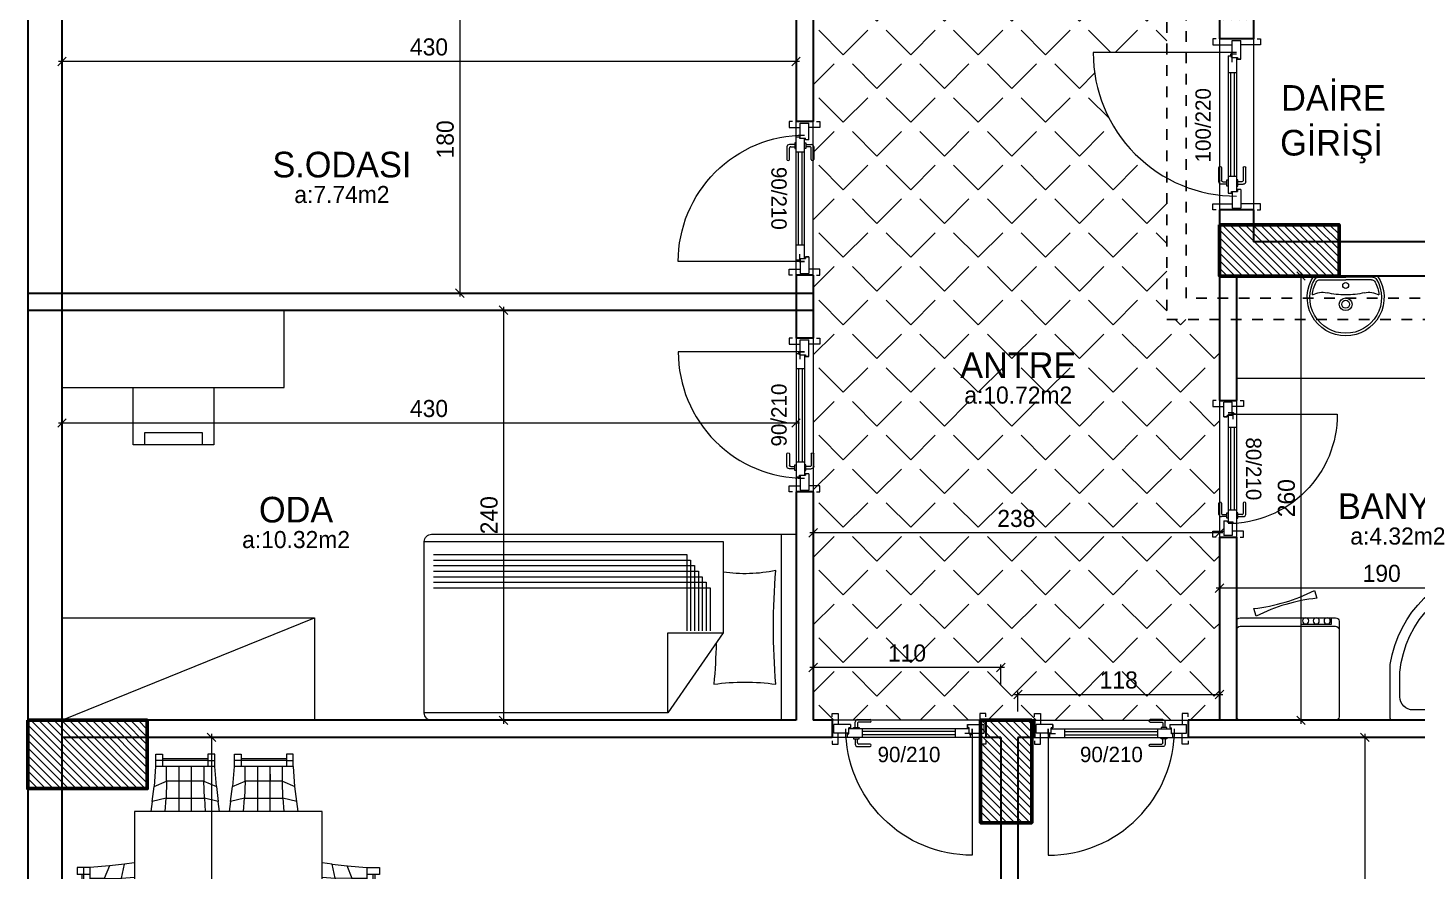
# Model space of a CAD drawing. Header units: centimetres. Extents: x 562865 to 1310255, y -148070 to 32737.
# Drawn here: x 650257 to 651071, y -26458 to -25964 of the extents above; entities that cross this region are included whole.
import ezdxf
from ezdxf.enums import TextEntityAlignment as Align

# ---------------------------------------------------------------- set-up
doc = ezdxf.new("R2010")
doc.units = ezdxf.units.CM
doc.header["$LTSCALE"] = 2.5
doc.linetypes.add('DASHED', pattern=[0.25, 0.125, -0.125])
doc.layers.get('0').update_dxf_attribs({"color": 86})
for name, color, linetype in [('alan', 7, 'Continuous'), ('kapi-yazi', 7, 'Continuous'), ('mahal', 7, 'Continuous'), ('tarama', 173, 'Continuous'), ('TARAMA KOLON', 252, 'Continuous')]:
    doc.layers.add(name, color=color, linetype=linetype)
for name, color, linetype, lineweight in [('DUVAR', 4, 'Continuous', 30), ('duvar-kesim', 7, 'Continuous', 0), ('iç ölçü', 106, 'Continuous', 18), ('kapi', 9, 'Continuous', 0), ('kolon', 1, 'Continuous', 53), ('TEFRIS', 33, 'Continuous', 0)]:
    doc.layers.add(name, color=color, linetype=linetype, lineweight=lineweight)
doc.styles.add('PINAR', font='comic.ttf')
doc.dimstyles.new('TEMİZ ÖLÇÜ', dxfattribs={"dimtxt": 10, "dimasz": 5, "dimexe": 1.8, "dimexo": 0.625, "dimgap": 3, "dimtad": 1, "dimdec": 0, "dimrnd": 0.5, "dimzin": 1, "dimdsep": 46, "dimtxsty": 'PINAR', "dimblk": 'OBLIQUE', "dimcen": 0.9, "dimdle": 2, "dimclrd": 256, "dimclre": 256, "dimclrt": 7, "dimadec": 0, "dimazin": 0, "dimtfac": 1, "dimtdec": 0, "dimtofl": 0, "dimtmove": 2, "dimatfit": 2, "dimfxl": 10, "dimfxlon": 1, "dimlwd": -1, "dimlwe": -1, "dimarcsym": 0})

# ---------------------------------------------------------------- blocks, each defined once
blk = doc.blocks.new('_Oblique')
at = {"color": 0, "linetype": 'ByBlock', "lineweight": -2}
blk.add_line((-0.5, -0.5), (0.5, 0.5), dxfattribs=at)
blk = doc.blocks.new('*D3246')
at = {"layer": 'Defpoints', "color": 0}
for p in [(651070.05, -26109.39), (651003.17, -26369.39), (651070.05, -26369.39)]:
    blk.add_point(p, dxfattribs=at)
at = {"layer": 'iç ölçü'}
for p, q in [((651003.17, -26107.39), (651003.17, -26371.39)), ((651013.17, -26109.39), (651001.37, -26109.39)), ((651013.17, -26369.39), (651001.37, -26369.39))]:
    blk.add_line(p, q, dxfattribs=at)
at = {"layer": 'iç ölçü', "linetype": 'ByBlock', "xscale": 5, "yscale": 5, "zscale": 5}
for p, rotation in [((651003.17, -26109.39), 90), ((651003.17, -26369.39), 270)]:
    blk.add_blockref('_Oblique', p, dxfattribs=dict(at, rotation=rotation))
at = {"layer": 'iç ölçü', "color": 7, "insert": (650994.66, -26239.39), "char_height": 10, "attachment_point": 5, "rotation": 90, "style": 'PINAR'}
blk.add_mtext('260', dxfattribs=at)
blk = doc.blocks.new('*D3247')
at = {"layer": 'Defpoints', "color": 0}
for p in [(650397.42, -26379.39), (650365.01, -26874.64), (650397.42, -26874.64)]:
    blk.add_point(p, dxfattribs=at)
at = {"layer": 'iç ölçü'}
for p, q in [((650375.01, -26379.39), (650363.21, -26379.39)), ((650365.01, -26377.39), (650365.01, -26876.64)), ((650375.01, -26874.64), (650363.21, -26874.64))]:
    blk.add_line(p, q, dxfattribs=at)
at = {"layer": 'iç ölçü', "linetype": 'ByBlock', "xscale": 5, "yscale": 5, "zscale": 5}
for p, rotation in [((650365.01, -26379.39), 90), ((650365.01, -26874.64), 270)]:
    blk.add_blockref('_Oblique', p, dxfattribs=dict(at, rotation=rotation))
at = {"layer": 'iç ölçü', "color": 7, "insert": (650356.41, -26627.01), "char_height": 10, "attachment_point": 5, "rotation": 90, "style": 'PINAR'}
blk.add_mtext('495', dxfattribs=at)
blk = doc.blocks.new('*D3248')
at = {"layer": 'Defpoints', "color": 0}
for p in [(650717.42, -26338.49), (650717.42, -26369.39), (650827.42, -26369.39)]:
    blk.add_point(p, dxfattribs=at)
at = {"layer": 'iç ölçü'}
for p, q in [((650829.42, -26338.49), (650715.42, -26338.49)), ((650717.42, -26348.49), (650717.42, -26336.69)), ((650827.42, -26348.49), (650827.42, -26336.69))]:
    blk.add_line(p, q, dxfattribs=at)
at = {"layer": 'iç ölçü', "linetype": 'ByBlock', "xscale": 5, "yscale": 5, "zscale": 5, "rotation": 180}
blk.add_blockref('_Oblique', (650717.42, -26338.49), dxfattribs=at)
at = {"layer": 'iç ölçü', "linetype": 'ByBlock', "xscale": 5, "yscale": 5, "zscale": 5}
blk.add_blockref('_Oblique', (650827.42, -26338.49), dxfattribs=at)
at = {"layer": 'iç ölçü', "color": 7, "insert": (650772.42, -26330.09), "char_height": 10, "attachment_point": 5, "style": 'PINAR'}
blk.add_mtext('110', dxfattribs=at)
blk = doc.blocks.new('*D3249')
at = {"layer": 'Defpoints', "color": 0}
for p in [(650955.46, -26354.33), (650837.42, -26369.39), (650955.46, -26369.39)]:
    blk.add_point(p, dxfattribs=at)
at = {"layer": 'iç ölçü'}
for p, q in [((650835.42, -26354.33), (650957.46, -26354.33)), ((650837.42, -26364.33), (650837.42, -26352.53)), ((650955.46, -26364.33), (650955.46, -26352.53))]:
    blk.add_line(p, q, dxfattribs=at)
at = {"layer": 'iç ölçü', "linetype": 'ByBlock', "xscale": 5, "yscale": 5, "zscale": 5, "rotation": 180}
blk.add_blockref('_Oblique', (650837.42, -26354.33), dxfattribs=at)
at = {"layer": 'iç ölçü', "linetype": 'ByBlock', "xscale": 5, "yscale": 5, "zscale": 5}
blk.add_blockref('_Oblique', (650955.46, -26354.33), dxfattribs=at)
at = {"layer": 'iç ölçü', "color": 7, "insert": (650896.44, -26345.87), "char_height": 10, "attachment_point": 5, "style": 'PINAR'}
blk.add_mtext('118', dxfattribs=at)
blk = doc.blocks.new('*D3250')
at = {"layer": 'Defpoints', "color": 0}
for p in [(650955.46, -26253.68), (651145.46, -26253.68), (650955.46, -26292.05)]:
    blk.add_point(p, dxfattribs=at)
at = {"layer": 'iç ölçü'}
for p, q in [((650955.46, -26282.05), (650955.46, -26293.85)), ((651145.46, -26282.05), (651145.46, -26293.85)), ((651147.46, -26292.05), (650953.46, -26292.05))]:
    blk.add_line(p, q, dxfattribs=at)
at = {"layer": 'iç ölçü', "linetype": 'ByBlock', "xscale": 5, "yscale": 5, "zscale": 5, "rotation": 180}
blk.add_blockref('_Oblique', (650955.46, -26292.05), dxfattribs=at)
at = {"layer": 'iç ölçü', "linetype": 'ByBlock', "xscale": 5, "yscale": 5, "zscale": 5}
blk.add_blockref('_Oblique', (651145.46, -26292.05), dxfattribs=at)
at = {"layer": 'iç ölçü', "color": 7, "insert": (651050.46, -26283.46), "char_height": 10, "attachment_point": 5, "style": 'PINAR'}
blk.add_mtext('190', dxfattribs=at)
blk = doc.blocks.new('*D3251')
at = {"layer": 'Defpoints', "color": 0}
for p in [(651058.85, -26379.39), (651040.61, -26739.39), (651058.85, -26739.39)]:
    blk.add_point(p, dxfattribs=at)
at = {"layer": 'iç ölçü'}
for p, q in [((651050.61, -26379.39), (651038.81, -26379.39)), ((651040.61, -26377.39), (651040.61, -26741.39)), ((651050.61, -26739.39), (651038.81, -26739.39))]:
    blk.add_line(p, q, dxfattribs=at)
at = {"layer": 'iç ölçü', "linetype": 'ByBlock', "xscale": 5, "yscale": 5, "zscale": 5}
for p, rotation in [((651040.61, -26379.39), 90), ((651040.61, -26739.39), 270)]:
    blk.add_blockref('_Oblique', p, dxfattribs=dict(at, rotation=rotation))
at = {"layer": 'iç ölçü', "color": 7, "insert": (651032.1, -26559.39), "char_height": 10, "attachment_point": 5, "rotation": 90, "style": 'PINAR'}
blk.add_mtext('360', dxfattribs=at)
blk = doc.blocks.new('*D3253')
at = {"layer": 'Defpoints', "color": 0}
for p in [(650955.46, -26248.79), (650717.42, -26258.79), (650717.42, -26259.7)]:
    blk.add_point(p, dxfattribs=at)
at = {"layer": 'iç ölçü'}
for p, q in [((650955.46, -26249.7), (650955.46, -26261.5)), ((650957.46, -26259.7), (650715.42, -26259.7)), ((650717.42, -26259.42), (650717.42, -26261.5))]:
    blk.add_line(p, q, dxfattribs=at)
at = {"layer": 'iç ölçü', "linetype": 'ByBlock', "xscale": 5, "yscale": 5, "zscale": 5, "rotation": 180}
blk.add_blockref('_Oblique', (650717.42, -26259.7), dxfattribs=at)
at = {"layer": 'iç ölçü', "linetype": 'ByBlock', "xscale": 5, "yscale": 5, "zscale": 5}
blk.add_blockref('_Oblique', (650955.46, -26259.7), dxfattribs=at)
at = {"layer": 'iç ölçü', "color": 7, "insert": (650836.44, -26251.32), "char_height": 10, "attachment_point": 5, "style": 'PINAR'}
blk.add_mtext('238', dxfattribs=at)
blk = doc.blocks.new('fm-door1')
at = {"linetype": 'Continuous'}
for p, q in [((0, 25), (0, -25)), ((100, 25), (0, 25)), ((79.7, 31.8), (79.7, -0.3)), ((84, 27.6), (127.8, 27.6)), ((90, 50), (910, 50)), ((90, 50), (90, 30)), ((100, 30), (90, 30)), ((100, 30), (100, -5)), ((100, 30), (100, -5)), ((100, 0), (900, 0)), ((190, 50), (190, 0)), ((810, 50), (810, 0)), ((910, 30), (900, 30)), ((900, 30), (900, -5)), ((900, 25), (1000, 25)), ((910, 50), (910, 30)), ((1000, 25), (1000, -25)), ((110, -25), (0, -25)), ((100, -5), (110, -5)), ((110, -5), (100, -5)), ((110, -5), (110, -25)), ((110, -25), (110, -5)), ((890, -25), (890, -5)), ((890, -5), (900, -5)), ((890, -25), (1000, -25))]:
    blk.add_line(p, q, dxfattribs=at)
at = {"color": 8, "linetype": 'Continuous'}
for p, q in [((190, 35), (810, 35)), ((190, 15), (810, 15))]:
    blk.add_line(p, q, dxfattribs=at)
at = {"linetype": 'Continuous'}
for points in [[(857.6, 58.1), (857.6, 88.9, 0.414214), (842.4, 104.1), (758.6, 104.1, 1), (758.6, 88.9), (834.8, 88.9, -0.414214), (842.4, 81.3), (842.4, 58.1)], [(857.6, -8.1), (857.6, -38.9, -0.414214), (842.4, -54.1), (758.6, -54.1, -1), (758.6, -38.9), (834.8, -38.9, 0.414214), (842.4, -31.3), (842.4, -8.1)]]:
    blk.add_lwpolyline(points, format="xyb", dxfattribs=at)
for points in [[(869, 50), (869, 58.1), (831, 58.1), (831, 50)], [(869, 0), (869, -8.1), (831, -8.1), (831, 0)]]:
    blk.add_lwpolyline(points, dxfattribs=at)
blk.add_circle((84, 31.8), 4.26, dxfattribs=at)
blk = doc.blocks.new('Lav-1')
for p, q in [((-18.7083, 0), (18.7083, 0)), ((-15.105, -2.2), (0, -2.2)), ((15.105, -2.2), (0, -2.2))]:
    blk.add_line(p, q)
at = {"color": 8}
for p in [(-15.9925, -0.7), (15.9925, -0.7)]:
    blk.add_line(p, (0, -0.7), dxfattribs=at)
for centre, radius, start, end in [((0, -12.5), 22.5, 146.251011, 270), ((0, -12.5), 22.5, 270, 33.748989), ((0, -12.5), 19.5, 152.688782, 175.764074), ((-15.105, -4.7), 2.5, 90, 152.688782), ((15.105, -4.7), 2.5, 27.311218, 90), ((0, -12.5), 19.5, 4.235926, 27.311218), ((-13.5377, -21.504), 12, 77.387843, 119.499625), ((0, 39), 50, 257.387843, 270), ((0, 39), 50, 270, 282.612157), ((13.5377, -21.504), 12, 60.500375, 102.612157)]:
    blk.add_arc(centre, radius, start, end)
for centre, radius, start, end in [((0, -12.5), 21, 149.821029, 270), ((-15.9925, -3.2), 2.5, 90, 149.821029), ((0, -5.5), 1.75, 90, 270), ((0, -12.5), 21, 270, 30.178971), ((0, -5.5), 1.75, 270, 90), ((15.9925, -3.2), 2.5, 30.178971, 90), ((0, -16.5), 3.75, 90, 270), ((0, -16.5), 2.3, 90, 270), ((0, -16.5), 3.75, 270, 90), ((0, -16.5), 2.3, 270, 90)]:
    blk.add_arc(centre, radius, start, end, dxfattribs=at)
blk = doc.blocks.new('C.Mak')
at = {"color": 8}
for p, q in [((25.69, -56.11), (8.15, -56.11)), ((8.15, -56.11), (8.15, -59.29)), ((25.69, -59.29), (25.69, -56.11))]:
    blk.add_line(p, q, dxfattribs=at)
blk.add_lwpolyline([(-27.67, 0, 0.414214), (-29.72, -2.05), (-29.72, -57.95, 0.414214), (-27.67, -60), (28.23, -60, 0.414214), (30.28, -57.95), (30.28, -2.05, 0.414214), (28.23, 0)], format="xyb", close=True)
blk.add_lwpolyline([(-29.72, -52.95, 0.414214), (-27.67, -55), (28.23, -55, 0.414214), (30.28, -52.95)], format="xyb")
blk.add_lwpolyline([(15.87, -75.96), (17.21, -71.43, -0.091234), (-18.18, -60.91), (-19.53, -65.44, -0.091234)], format="xyb", close=True, dxfattribs=at)
for centre in [(10.72, -58.18), (16.92, -58.18), (23.32, -58.18)]:
    blk.add_circle(centre, 1.82, dxfattribs=at)
blk = doc.blocks.new('Dus-1')
for points in [[(90.17, -30.9), (90.17, -1.18, 0.414214), (88.99, 0), (0, 0)], [(0, 0), (0, -88.82, 0.414214), (1.18, -90), (32.74, -90)], [(84.75, -27.05), (84.75, -13.27, 0.414214), (77.1, -5.62), (13.68, -5.62, 0.414214), (6.03, -13.27), (6.03, -76.68, 0.414214), (13.68, -84.33), (28.13, -84.33)]]:
    blk.add_lwpolyline(points, format="xyb")
at = {"color": 8}
for radius in [4.36, 3.36]:
    blk.add_circle((18.4, -18.38), radius, dxfattribs=at)
for centre, radius, start, end in [((22.42, -22.07), 62.53, 275.23511, 355.43389), ((22.48, -22.58), 68.19, 278.64966, 352.99976)]:
    blk.add_arc(centre, radius, start, end)
blk = doc.blocks.new('Table-3')
at = {"color": 33}
for p, q in [((-37.64, 84.6), (-33.63, 84.6)), ((-37.64, 77.23), (-37.64, 84.6)), ((-33.63, 84.6), (-33.63, 77.23)), ((-33.63, 81.9), (-7.07, 81.9)), ((-7.07, 84.6), (-7.07, 77.23)), ((-3.12, 84.6), (-7.07, 84.6)), ((-3.12, 77.23), (-3.12, 84.6)), ((8.32, 84.6), (12.33, 84.6)), ((8.32, 77.23), (8.32, 84.6)), ((12.33, 84.6), (12.33, 77.23)), ((12.39, 81.9), (38.88, 81.9)), ((38.88, 84.6), (38.88, 77.23)), ((42.89, 84.6), (38.88, 84.6)), ((42.89, 77.23), (42.89, 84.6)), ((-37.7, 77.23), (-2.93, 77.23)), ((-33.63, 80.85), (-37.64, 80.85)), ((-33.56, 80.85), (-3.12, 80.85)), ((12.33, 80.85), (8.32, 80.85)), ((8.32, 77.23), (43.03, 77.23)), ((12.39, 80.85), (42.89, 80.85)), ((-54.53, 51.07), (55.45, 51.07)), ((-54.53, -48.92), (-54.53, 51.07)), ((55.45, 51.07), (55.45, -48.92)), ((-88.12, 18.13), (-88.12, 14.12)), ((-80.69, 18.13), (-88.12, 18.13)), ((-80.69, 18.2), (-80.69, -16.58)), ((81.61, 18.2), (81.61, -16.58)), ((81.61, 18.13), (89.04, 18.13)), ((85.23, 18.13), (85.23, -16.44)), ((89.04, 18.13), (89.04, 14.12)), ((-88.12, 14.12), (-80.69, 14.12)), ((-85.36, 14.12), (-85.36, -12.43)), ((-84.31, 14.12), (-84.31, -16.44)), ((81.61, 14.12), (89.04, 14.12)), ((86.28, 14.12), (86.28, -12.43)), ((-88.12, -12.43), (-88.12, -16.44)), ((-80.69, -12.43), (-88.12, -12.43)), ((81.61, -12.43), (89.04, -12.43)), ((89.04, -12.43), (89.04, -16.44)), ((-88.12, -16.44), (-80.69, -16.44)), ((89.04, -16.44), (81.61, -16.44)), ((55.45, -48.92), (-54.53, -48.92)), ((-2.93, -75.15), (-37.7, -75.15)), ((-37.64, -82.51), (-37.64, -75.15)), ((-3.12, -78.76), (-37.64, -78.76)), ((-33.63, -75.15), (-33.63, -82.51)), ((-33.63, -79.82), (-7.07, -79.82)), ((-7.07, -78.76), (-7.07, -75.15)), ((-7.07, -78.83), (-7.07, -79.82)), ((-7.07, -79.88), (-7.07, -82.51)), ((-3.12, -75.15), (-3.12, -82.51)), ((43.03, -75.15), (8.32, -75.15)), ((8.32, -82.51), (8.32, -75.15)), ((8.32, -78.76), (42.89, -78.76)), ((12.33, -75.15), (12.33, -82.51)), ((12.33, -79.82), (38.88, -79.82)), ((38.88, -75.15), (38.88, -79.82)), ((38.88, -79.88), (38.88, -82.51)), ((42.89, -82.51), (42.89, -75.15)), ((-33.63, -82.51), (-37.64, -82.51)), ((-7.07, -82.51), (-3.12, -82.51)), ((12.33, -82.51), (8.32, -82.51)), ((42.89, -82.51), (38.88, -82.51))]:
    blk.add_line(p, q, dxfattribs=at)
for p, q in [((-38.62, 65.66), (-37.7, 77.23)), ((-31.32, 68.69), (-31.32, 77.23)), ((-24.03, 51), (-24.03, 77.23)), ((-23.96, 77.23), (-24.03, 68.69)), ((-16.66, 77.23), (-16.66, 51)), ((-9.37, 68.69), (-9.37, 77.23)), ((-2.93, 77.23), (-2, 65.66)), ((7.33, 65.66), (8.32, 77.23)), ((14.69, 77.23), (14.69, 68.69)), ((21.99, 51), (21.99, 77.23)), ((29.35, 77.23), (29.35, 51)), ((36.65, 68.69), (36.65, 77.23)), ((43.03, 77.23), (43.95, 65.66)), ((-39.67, 56.85), (-38.62, 65.66)), ((-31.32, 68.69), (-38.62, 65.66)), ((-31.59, 58.7), (-31.32, 68.69)), ((-31.32, 68.69), (-9.37, 68.69)), ((-9.37, 68.69), (-9.1, 58.7)), ((-2, 65.66), (-9.37, 68.69)), ((-0.95, 56.85), (-2, 65.66)), ((7.33, 65.66), (6.28, 56.85)), ((14.69, 68.69), (7.33, 65.66)), ((14.43, 58.7), (14.69, 68.69)), ((14.69, 68.69), (36.65, 68.69)), ((36.65, 68.69), (36.91, 58.7)), ((43.95, 65.66), (36.65, 68.69)), ((45.06, 56.85), (43.95, 65.66)), ((-39.67, 56.85), (-31.59, 58.7)), ((-31.59, 58.7), (-32.11, 51)), ((-9.1, 58.7), (-31.59, 58.7)), ((-9.1, 58.7), (-0.95, 56.85)), ((-8.51, 51), (-9.1, 58.7)), ((6.28, 56.85), (14.43, 58.7)), ((14.43, 58.7), (13.9, 51)), ((36.91, 58.7), (14.43, 58.7)), ((36.91, 58.7), (45.06, 56.85)), ((37.5, 51), (36.91, 58.7)), ((-40.4, 51.07), (-39.67, 56.85)), ((-0.95, 56.85), (-0.16, 51.07)), ((5.56, 51.07), (6.28, 56.85)), ((45.06, 56.85), (45.85, 51.07)), ((-69.19, 19.12), (-80.69, 18.2)), ((-72.15, 11.82), (-69.19, 19.12)), ((-60.38, 20.17), (-69.19, 19.12)), ((-62.22, 12.02), (-60.38, 20.17)), ((-60.38, 20.17), (-54.53, 20.9)), ((55.52, 20.9), (61.24, 20.17)), ((63.08, 12.02), (61.24, 20.17)), ((61.24, 20.17), (70.11, 19.12)), ((70.11, 19.12), (81.61, 18.2)), ((70.11, 19.12), (73.07, 11.82)), ((-80.69, 11.82), (-72.15, 11.82)), ((-72.15, 11.82), (-62.22, 12.02)), ((-72.15, -10.13), (-72.15, 11.82)), ((-54.46, 12.61), (-62.22, 12.02)), ((-62.22, 12.02), (-62.22, -10.4)), ((63.08, 12.02), (55.45, 12.61)), ((63.08, -10.4), (63.08, 12.02)), ((73.07, 11.82), (63.08, 12.02)), ((73.07, -10.13), (73.07, 11.82)), ((73.07, 11.82), (81.61, 11.82)), ((-54.46, 4.46), (-80.69, 4.46)), ((55.45, 4.46), (81.61, 4.46)), ((-80.69, -2.84), (-54.46, -2.84)), ((81.61, -2.84), (55.45, -2.84)), ((-72.15, -10.13), (-80.69, -10.13)), ((-62.22, -10.4), (-72.15, -10.13)), ((-69.19, -17.5), (-72.15, -10.13)), ((-62.22, -10.4), (-54.46, -11.05)), ((-60.38, -18.55), (-62.22, -10.4)), ((55.45, -11.05), (63.08, -10.4)), ((63.08, -10.4), (61.24, -18.55)), ((73.07, -10.13), (63.08, -10.4)), ((70.11, -17.5), (73.07, -10.13)), ((81.61, -10.13), (73.07, -10.13)), ((-80.69, -16.58), (-69.19, -17.5)), ((-60.38, -18.55), (-69.19, -17.5)), ((-54.53, -19.34), (-60.38, -18.55)), ((61.24, -18.55), (55.52, -19.34)), ((61.24, -18.55), (70.11, -17.5)), ((81.61, -16.58), (70.11, -17.5)), ((-39.67, -54.77), (-40.4, -48.98)), ((-31.59, -56.61), (-39.67, -54.77)), ((-39.67, -54.77), (-38.62, -63.58)), ((-31.59, -56.61), (-32.18, -48.92)), ((-31.32, -66.6), (-31.59, -56.61)), ((-9.1, -56.61), (-31.59, -56.61)), ((-24.03, -48.92), (-24.03, -75.15)), ((-16.66, -48.92), (-16.66, -75.15)), ((-9.37, -66.6), (-9.1, -56.61)), ((-9.1, -56.61), (-8.45, -48.92)), ((-0.95, -54.77), (-9.1, -56.61)), ((-2, -63.58), (-0.95, -54.77)), ((-0.16, -48.98), (-0.95, -54.77)), ((6.28, -54.77), (5.56, -48.98)), ((6.28, -54.77), (14.43, -56.61)), ((7.33, -63.58), (6.28, -54.77)), ((14.43, -56.61), (13.84, -48.92)), ((14.43, -56.61), (14.69, -66.6)), ((36.91, -56.61), (14.43, -56.61)), ((21.99, -48.92), (21.99, -75.15)), ((29.35, -75.15), (29.35, -48.92)), ((36.65, -66.6), (36.91, -56.61)), ((37.57, -48.92), (36.91, -56.61)), ((36.91, -56.61), (45.06, -54.77)), ((45.06, -54.77), (43.95, -63.58)), ((45.06, -54.77), (45.85, -48.98)), ((-38.62, -63.58), (-31.32, -66.6)), ((-37.7, -75.15), (-38.62, -63.58)), ((-9.37, -66.6), (-2, -63.58)), ((-2.93, -75.15), (-2, -63.58)), ((7.33, -63.58), (8.32, -75.15)), ((14.69, -66.6), (7.33, -63.58)), ((43.95, -63.58), (36.65, -66.6)), ((43.03, -75.15), (43.95, -63.58)), ((-31.32, -66.6), (-31.32, -75.15)), ((-31.32, -66.6), (-9.37, -66.6)), ((-23.96, -75.15), (-24.03, -66.6)), ((-9.37, -75.15), (-9.37, -66.6)), ((14.69, -66.6), (36.65, -66.6)), ((14.69, -75.15), (14.69, -66.6)), ((36.65, -66.6), (36.65, -75.15))]:
    blk.add_line(p, q)
blk = doc.blocks.new('*D3293')
at = {"layer": 'Defpoints', "color": 0}
for p in [(650490.1, -25939.39), (650490.1, -26119.39), (650510.43, -26119.39)]:
    blk.add_point(p, dxfattribs=at)
at = {"layer": 'iç ölçü'}
for p, q in [((650500.43, -25939.39), (650512.23, -25939.39)), ((650510.43, -25937.39), (650510.43, -26121.39)), ((650500.43, -26119.39), (650512.23, -26119.39))]:
    blk.add_line(p, q, dxfattribs=at)
at = {"layer": 'iç ölçü', "linetype": 'ByBlock', "xscale": 5, "yscale": 5, "zscale": 5}
for p, rotation in [((650510.43, -25939.39), 90), ((650510.43, -26119.39), 270)]:
    blk.add_blockref('_Oblique', p, dxfattribs=dict(at, rotation=rotation))
at = {"layer": 'iç ölçü', "color": 7, "insert": (650501.97, -26029.39), "char_height": 10, "attachment_point": 5, "rotation": 90, "style": 'PINAR'}
blk.add_mtext('180', dxfattribs=at)
blk = doc.blocks.new('*D3294')
at = {"layer": 'Defpoints', "color": 0}
for p in [(650531.06, -26129.39), (650531.06, -26369.39), (650536.06, -26369.39)]:
    blk.add_point(p, dxfattribs=at)
at = {"layer": 'iç ölçü'}
for p, q in [((650531.68, -26129.39), (650537.86, -26129.39)), ((650536.06, -26127.39), (650536.06, -26371.39)), ((650531.68, -26369.39), (650537.86, -26369.39))]:
    blk.add_line(p, q, dxfattribs=at)
at = {"layer": 'iç ölçü', "linetype": 'ByBlock', "xscale": 5, "yscale": 5, "zscale": 5}
for p, rotation in [((650536.06, -26129.39), 90), ((650536.06, -26369.39), 270)]:
    blk.add_blockref('_Oblique', p, dxfattribs=dict(at, rotation=rotation))
at = {"layer": 'iç ölçü', "color": 7, "insert": (650527.65, -26249.39), "char_height": 10, "attachment_point": 5, "rotation": 90, "style": 'PINAR'}
blk.add_mtext('240', dxfattribs=at)
blk = doc.blocks.new('*D3295')
at = {"layer": 'Defpoints', "color": 0}
for p in [(650277.42, -26179.38), (650707.42, -26179.38), (650277.42, -26195.4)]:
    blk.add_point(p, dxfattribs=at)
at = {"layer": 'iç ölçü'}
for p, q in [((650277.42, -26185.4), (650277.42, -26197.2)), ((650707.42, -26185.4), (650707.42, -26197.2)), ((650709.42, -26195.4), (650275.42, -26195.4))]:
    blk.add_line(p, q, dxfattribs=at)
at = {"layer": 'iç ölçü', "linetype": 'ByBlock', "xscale": 5, "yscale": 5, "zscale": 5, "rotation": 180}
blk.add_blockref('_Oblique', (650277.42, -26195.4), dxfattribs=at)
at = {"layer": 'iç ölçü', "linetype": 'ByBlock', "xscale": 5, "yscale": 5, "zscale": 5}
blk.add_blockref('_Oblique', (650707.42, -26195.4), dxfattribs=at)
at = {"layer": 'iç ölçü', "color": 7, "insert": (650492.42, -26186.97), "char_height": 10, "attachment_point": 5, "style": 'PINAR'}
blk.add_mtext('430', dxfattribs=at)
blk = doc.blocks.new('*D3296')
at = {"layer": 'Defpoints', "color": 0}
for p in [(650277.42, -25979.14), (650277.42, -25983.78), (650707.42, -25979.14)]:
    blk.add_point(p, dxfattribs=at)
at = {"layer": 'iç ölçü'}
for p, q in [((650709.42, -25983.78), (650275.42, -25983.78)), ((650277.42, -25979.77), (650277.42, -25985.58)), ((650707.42, -25979.77), (650707.42, -25985.58))]:
    blk.add_line(p, q, dxfattribs=at)
at = {"layer": 'iç ölçü', "linetype": 'ByBlock', "xscale": 5, "yscale": 5, "zscale": 5, "rotation": 180}
blk.add_blockref('_Oblique', (650277.42, -25983.78), dxfattribs=at)
at = {"layer": 'iç ölçü', "linetype": 'ByBlock', "xscale": 5, "yscale": 5, "zscale": 5}
blk.add_blockref('_Oblique', (650707.42, -25983.78), dxfattribs=at)
at = {"layer": 'iç ölçü', "color": 7, "insert": (650492.42, -25975.35), "char_height": 10, "attachment_point": 5, "style": 'PINAR'}
blk.add_mtext('430', dxfattribs=at)
blk = doc.blocks.new('G$C0735DA1E')
at = {"color": 42}
for p, q in [((0, 108.9), (0, 0)), ((8.51, 108.9), (0, 108.9)), ((8.51, 0), (8.51, 108.9)), ((217.8, 104.59), (42.74, 104.59)), ((42.74, 104.59), (42.74, 51.22)), ((42.74, 51.22), (75.09, 4.31)), ((75.09, 51.22), (42.74, 51.22)), ((75.09, 4.31), (75.09, 51.22)), ((10.29, 0), (0, 0)), ((75.09, 4.31), (217.8, 4.31))]:
    blk.add_line(p, q, dxfattribs=at)
for p, q in [((213.49, 108.9), (8.51, 108.9)), ((217.8, 4.31), (217.8, 104.59)), ((8.51, 0), (213.49, 0))]:
    blk.add_line(p, q)
at = {"color": 8}
for p, q in [((59.48, 90.51), (59.48, 52.43)), ((212.41, 90.51), (59.48, 90.51)), ((61.77, 93.74), (61.77, 52.43)), ((212.41, 93.74), (61.77, 93.74)), ((64.05, 96.98), (64.05, 52.43)), ((212.41, 96.98), (64.05, 96.98)), ((212.41, 84.04), (54.92, 84.04)), ((54.92, 84.04), (54.92, 52.43)), ((212.41, 87.27), (57.2, 87.27)), ((57.2, 87.27), (57.2, 52.43)), ((212.41, 77.57), (50.35, 77.57)), ((50.35, 77.57), (50.35, 52.43)), ((212.41, 80.8), (52.63, 80.8)), ((52.63, 80.8), (52.63, 52.43))]:
    blk.add_line(p, q, dxfattribs=at)
for centre, start, end in [((213.49, 104.59), 359.99996, 90.00004), ((213.49, 4.31), 269.99996, 0.00004)]:
    blk.add_arc(centre, 4.31, start, end)
for centre, radius, start, end in [((-392.71, 54.41), 405.93, 355.2981, 4.7019), ((30.01, 173.57), 87.79, 258.06799, 278.34062), ((417.07, 54.41), 370.41, 181.39769, 185.15396), ((30.01, -112.77), 135.13, 82.28082, 97.71918)]:
    blk.add_arc(centre, radius, start, end, dxfattribs=at)
blk = doc.blocks.new('G$C7B943698')
at = {"layer": 'TEFRIS'}
blk.add_lwpolyline([(41.29, 45.15), (41.29, 78.78), (88.6, 78.78), (88.6, 45.15)], dxfattribs=at)
for points in [[(48.1, 78.78), (81.62, 78.78), (81.62, 71.66), (48.1, 71.66)], [(0, 0), (130.27, 0), (130.27, 45.15), (0, 45.15)]]:
    blk.add_lwpolyline(points, close=True, dxfattribs=at)
blk = doc.blocks.new('SB')
at = {"layer": 'TARAMA KOLON'}
h = blk.add_hatch(dxfattribs=at)
h.set_pattern_fill('ANSI31', color=256, angle=7e-15)
h.paths.add_polyline_path([(655327.34, -25829.39), (655302.34, -25829.39), (655302.34, -25959.39), (655327.34, -25959.39)])
h.paths.add_polyline_path([(655437.34, -24424.14), (655477.34, -24424.14), (655477.34, -24494.14), (655437.34, -24494.14)])
h.paths.add_polyline_path([(655327.34, -25359.39), (655297.34, -25359.39), (655297.34, -25469.39), (655327.34, -25469.39)])
h.paths.add_polyline_path([(655327.34, -26079.39), (655327.34, -26109.39), (655257.34, -26109.39), (655257.34, -26079.39)])
h.paths.add_polyline_path([(654229.3, -24849.39), (654229.3, -24889.39), (654299.3, -24889.39), (654299.3, -24849.39)])
h.paths.add_polyline_path([(654269.3, -25899.39), (654229.3, -25899.39), (654229.3, -25829.39), (654269.3, -25829.39)])
h.paths.add_polyline_path([(654229.3, -25444.39), (654229.3, -25469.39), (654379.3, -25469.39), (654379.3, -25444.39)])
h.paths.add_polyline_path([(655112.34, -26369.39), (655142.34, -26369.39), (655142.34, -26429.39), (655112.34, -26429.39)])
h.paths.add_polyline_path([(654997.34, -26079.39), (654997.34, -26109.39), (654927.34, -26109.39), (654927.34, -26079.39)])
h.paths.add_polyline_path([(655437.34, -24889.39), (655467.34, -24889.39), (655467.34, -24829.39), (655437.34, -24829.39)])
h.paths.add_polyline_path([(655112.34, -26834.64), (655142.34, -26834.64), (655142.34, -26894.64), (655112.34, -26894.64)])
h.paths.add_polyline_path([(654787.34, -26369.39), (654817.34, -26369.39), (654817.34, -26429.39), (654787.34, -26429.39)])
h.paths.add_polyline_path([(655437.34, -26824.64), (655477.34, -26824.64), (655477.34, -26894.64), (655437.34, -26894.64)])
h.paths.add_polyline_path([(654299.3, -26369.39), (654299.3, -26409.39), (654229.3, -26409.39), (654229.3, -26369.39)])
h.paths.add_polyline_path([(654777.34, -26824.64), (654817.34, -26824.64), (654817.34, -26894.64), (654777.34, -26894.64)])
h.paths.add_polyline_path([(655437.34, -26369.39), (655467.34, -26369.39), (655467.34, -26429.39), (655437.34, -26429.39)])
h.paths.add_polyline_path([(655985.38, -25829.39), (656025.38, -25829.39), (656025.38, -25899.39), (655985.38, -25899.39)])
h.paths.add_polyline_path([(654927.34, -25959.39), (654927.34, -25359.39), (655177.34, -25359.39), (655177.34, -25389.39), (654952.35, -25389.39), (654952.35, -25729.39), (655177.34, -25729.39), (655177.34, -25754.39), (654952.34, -25754.39), (654952.34, -25934.39), (655177.34, -25934.39), (655177.34, -25959.39)])
h.paths.add_polyline_path([(654777.34, -24424.14), (654817.34, -24424.14), (654817.34, -24494.14), (654777.34, -24494.14)])
h.paths.add_polyline_path([(655985.38, -26824.64), (656025.38, -26824.64), (656025.38, -26894.64), (655985.38, -26894.64)])
h.paths.add_polyline_path([(654229.3, -24424.14), (654269.3, -24424.14), (654269.3, -24494.14), (654229.3, -24494.14)])
h.paths.add_polyline_path([(655107.34, -24424.14), (655147.34, -24424.14), (655147.34, -24494.14), (655107.34, -24494.14)])
h.paths.add_polyline_path([(655985.38, -24424.14), (656025.38, -24424.14), (656025.38, -24494.14), (655985.38, -24494.14)])
h.paths.add_polyline_path([(656025.38, -24849.39), (656025.38, -24889.39), (655955.38, -24889.39), (655955.38, -24849.39)])
h.paths.add_polyline_path([(654817.34, -24889.39), (654787.34, -24889.39), (654787.34, -24829.39), (654817.34, -24829.39)])
h.paths.add_polyline_path([(655114.84, -24849.39), (655139.84, -24849.39), (655139.84, -24999.39), (655114.84, -24999.39)])
h.paths.add_polyline_path([(656025.38, -26369.39), (656025.38, -26409.39), (655955.38, -26409.39), (655955.38, -26369.39)])
h.paths.add_polyline_path([(654229.3, -26824.64), (654269.3, -26824.64), (654269.3, -26894.64), (654229.3, -26894.64)])
h.paths.add_polyline_path([(656025.38, -25444.39), (656025.38, -25469.39), (655875.38, -25469.39), (655875.38, -25444.39)])
at = {"layer": 'kolon'}
for points in [[(655327.34, -26079.39), (655327.34, -26109.39), (655257.34, -26109.39), (655257.34, -26079.39)], [(655437.34, -26369.39), (655467.34, -26369.39), (655467.34, -26429.39), (655437.34, -26429.39)], [(656025.38, -26369.39), (656025.38, -26409.39), (655955.38, -26409.39), (655955.38, -26369.39)]]:
    blk.add_lwpolyline(points, close=True, dxfattribs=at)

msp = doc.modelspace()

# ---------------------------------------------------------------- hatches: boundary and pattern name
at = {"layer": 'tarama'}
h = msp.add_hatch(dxfattribs=at)
h.set_pattern_fill('ANGLE', color=256, scale=4, angle=135)
h.set_pattern_definition([(45, (-4412.353, 4e-10), (-19.7565635, 19.7565635), [20.32, -7.62]), (135, (-4412.353, 4e-10), (-19.7565635, -19.7565635), [20.32, -7.62])])
edge = h.paths.add_edge_path()
edge.add_line((650937.13, -26369.39), (650933.63, -26369.39))
edge.add_line((650933.63, -26369.39), (650923.17, -26369.39))
edge.add_ellipse((650922.26, -26370.5), major_axis=(0, -1.52), ratio=0.88, start_angle=-222.86953, end_angle=-180)
edge.add_line((650922.26, -26368.98), (650914.89, -26368.98))
edge.add_ellipse((650914.89, -26369.74), major_axis=(0, -0.76), ratio=0.88, start_angle=-180, end_angle=-117.76263)
edge.add_line((650914.3, -26369.39), (650850.63, -26369.39))
edge.add_line((650850.63, -26369.39), (650847.13, -26369.39))
edge.add_line((650847.13, -26369.39), (650818.57, -26369.39))
edge.add_line((650818.57, -26369.39), (650815.07, -26369.39))
edge.add_line((650815.07, -26369.39), (650751.41, -26369.39))
edge.add_ellipse((650750.82, -26369.74), major_axis=(0, -0.76), ratio=0.88, start_angle=117.76263, end_angle=180)
edge.add_line((650750.82, -26368.98), (650743.44, -26368.98))
edge.add_ellipse((650743.44, -26370.5), major_axis=(0, -1.52), ratio=0.88, start_angle=180, end_angle=222.86953)
edge.add_line((650742.53, -26369.39), (650732.07, -26369.39))
edge.add_line((650732.07, -26369.39), (650728.57, -26369.39))
edge.add_line((650728.57, -26369.39), (650717.42, -26369.39))
edge.add_line((650717.42, -26369.39), (650717.42, -26235.75))
edge.add_line((650717.42, -26235.75), (650717.42, -26232.25))
edge.add_line((650717.42, -26232.25), (650717.42, -26221.79))
edge.add_ellipse((650716.3, -26220.88), major_axis=(-1.52, 0), ratio=0.88, start_angle=-222.86953, end_angle=-180)
edge.add_line((650717.82, -26220.88), (650717.82, -26213.51))
edge.add_ellipse((650717.06, -26213.51), major_axis=(-0.76, 0), ratio=0.88, start_angle=-180, end_angle=-117.76263)
edge.add_line((650717.42, -26212.92), (650717.42, -26149.25))
edge.add_line((650717.42, -26149.25), (650717.42, -26145.75))
edge.add_line((650717.42, -26145.75), (650717.42, -26129.39))
edge.add_line((650717.42, -26129.39), (650717.42, -26119.39))
edge.add_line((650717.42, -26119.39), (650717.42, -26108.9))
edge.add_line((650717.42, -26108.9), (650717.42, -26105.4))
edge.add_line((650717.42, -26105.4), (650717.42, -26041.73))
edge.add_ellipse((650717.06, -26041.14), major_axis=(-0.76, 0), ratio=0.88, start_angle=117.76263, end_angle=180)
edge.add_line((650717.82, -26041.14), (650717.82, -26033.77))
edge.add_ellipse((650716.3, -26033.77), major_axis=(-1.52, 0), ratio=0.88, start_angle=180, end_angle=222.86953)
edge.add_line((650717.42, -26032.86), (650717.42, -26022.4))
edge.add_line((650717.42, -26022.4), (650717.42, -26018.9))
edge.add_line((650717.42, -26018.9), (650717.42, -25939.39))
edge.add_line((650717.42, -25939.39), (650735.46, -25939.39))
edge.add_line((650735.46, -25939.39), (650738.96, -25939.39))
edge.add_line((650738.96, -25939.39), (650749.42, -25939.39))
edge.add_ellipse((650750.33, -25938.27), major_axis=(0, 1.52), ratio=0.88, start_angle=-222.86953, end_angle=-180)
edge.add_line((650750.33, -25939.8), (650757.7, -25939.8))
edge.add_ellipse((650757.7, -25939.04), major_axis=(0, 0.76), ratio=0.88, start_angle=-180, end_angle=-117.76263)
edge.add_line((650758.29, -25939.39), (650821.96, -25939.39))
edge.add_line((650821.96, -25939.39), (650825.46, -25939.39))
edge.add_line((650825.46, -25939.39), (650835.46, -25939.39))
edge.add_line((650835.46, -25939.39), (650924.52, -25939.39))
edge.add_line((650924.52, -25939.39), (650924.52, -25978.6))
edge.add_line((650924.52, -25978.6), (650881.46, -25978.6))
edge.add_arc((650965.46, -25978.6), 84, 180, 240.83266)
edge.add_line((650924.52, -26051.95), (650924.52, -26134.8))
edge.add_line((650924.52, -26134.8), (650955.46, -26134.8))
edge.add_line((650955.46, -26134.8), (650955.46, -26182.24))
edge.add_line((650955.46, -26182.24), (650955.46, -26185.74))
edge.add_line((650955.46, -26185.74), (650955.46, -26241.89))
edge.add_ellipse((650955.81, -26242.41), major_axis=(-0.76, 0), ratio=0.78, start_angle=297.76263, end_angle=360)
edge.add_line((650955.05, -26242.41), (650955.05, -26248.95))
edge.add_ellipse((650956.57, -26248.95), major_axis=(1.52, 0), ratio=0.78, start_angle=180, end_angle=222.86953)
edge.add_line((650955.46, -26249.75), (650955.46, -26258.74))
edge.add_line((650955.46, -26258.74), (650955.46, -26262.24))
edge.add_line((650955.46, -26262.24), (650955.46, -26369.39))
edge.add_line((650955.46, -26369.39), (650937.13, -26369.39))
h.paths.add_polyline_path([(650784.61, -26319.68), (650760.23, -26319.68), (650760.23, -26340.49), (650784.61, -26340.49)], flags=24)
h.paths.add_polyline_path([(650908.45, -26335.41), (650884.43, -26335.41), (650884.43, -26356.33), (650908.45, -26356.33)], flags=24)
h.paths.add_polyline_path([(650850.65, -26240.94), (650822.23, -26240.94), (650822.23, -26261.7), (650850.65, -26261.7)], flags=24)
h.paths.add_polyline_path([(650872.49, -26171.01), (650803.32, -26171.01), (650803.32, -26187.39), (650872.49, -26187.39)], flags=24)
h.paths.add_polyline_path([(650875.96, -26149.02), (650798.53, -26149.02), (650798.53, -26173.81), (650875.96, -26173.81)], flags=24)

# ---------------------------------------------------------------- linework, layer by layer
at = {"layer": 'DUVAR'}
for p, q in [((650257.42, -25639.39), (650257.42, -26894.64)), ((650277.42, -25659.39), (650277.42, -26874.64)), ((650707.42, -25939.39), (650707.42, -26018.9)), ((650717.42, -25939.39), (650717.42, -26018.9)), ((650955.46, -25959.39), (650955.46, -25970.6)), ((650975.46, -25959.39), (650975.46, -25970.6)), ((650975.46, -25970.6), (650955.46, -25970.6)), ((650717.42, -26018.9), (650707.42, -26018.9)), ((650955.46, -26070.6), (650955.46, -26109.39)), ((650975.46, -26070.6), (650955.46, -26070.6)), ((650975.46, -26070.6), (650975.46, -26089.39)), ((651335.46, -26089.39), (650975.46, -26089.39)), ((650707.42, -26108.9), (650707.42, -26145.75)), ((650717.42, -26108.9), (650707.42, -26108.9)), ((650717.42, -26108.9), (650717.42, -26145.75)), ((650955.46, -26109.39), (650955.46, -26182.24)), ((651355.46, -26109.39), (650955.46, -26109.39)), ((650965.46, -26109.39), (650965.46, -26182.24)), ((650257.42, -26119.39), (650717.42, -26119.39)), ((650257.42, -26129.39), (650717.42, -26129.39)), ((650717.42, -26145.75), (650707.42, -26145.75)), ((650955.46, -26182.24), (650965.46, -26182.24)), ((650707.42, -26235.75), (650707.42, -26369.39)), ((650717.42, -26235.75), (650707.42, -26235.75)), ((650717.42, -26235.75), (650717.42, -26369.39)), ((650955.46, -26262.24), (650955.46, -26369.39)), ((650955.46, -26262.24), (650965.46, -26262.24)), ((650965.46, -26262.24), (650965.46, -26369.39)), ((650707.42, -26369.39), (650277.42, -26369.39)), ((650728.57, -26369.39), (650717.42, -26369.39)), ((650728.57, -26369.39), (650728.57, -26379.39)), ((650847.13, -26369.39), (650818.57, -26369.39)), ((650818.57, -26369.39), (650818.57, -26379.39)), ((650847.13, -26369.39), (650847.13, -26379.39)), ((651145.46, -26369.39), (650937.13, -26369.39)), ((650937.13, -26369.39), (650937.13, -26379.39)), ((650728.57, -26379.39), (650277.42, -26379.39)), ((650827.42, -26379.39), (650818.57, -26379.39)), ((650827.42, -26379.39), (650827.42, -26894.64)), ((650837.42, -26379.39), (650837.42, -26894.64)), ((650847.13, -26379.39), (650837.42, -26379.39)), ((651145.46, -26379.39), (650937.13, -26379.39))]:
    msp.add_line(p, q, dxfattribs=at)
at = {"layer": 'duvar-kesim'}
for p, q in [((650955.46, -25970.6), (650955.46, -26070.6)), ((650975.46, -25970.6), (650975.46, -26070.6)), ((650707.42, -26108.9), (650707.42, -26018.9)), ((650717.42, -26108.9), (650717.42, -26018.9)), ((650707.42, -26145.75), (650707.42, -26235.75)), ((650717.42, -26145.75), (650717.42, -26235.75)), ((650955.46, -26182.24), (650955.46, -26262.24)), ((650965.46, -26182.24), (650965.46, -26262.24)), ((650818.57, -26369.39), (650728.57, -26369.39)), ((650847.13, -26369.39), (650937.13, -26369.39)), ((650818.57, -26379.39), (650728.57, -26379.39)), ((650847.13, -26379.39), (650937.13, -26379.39))]:
    msp.add_line(p, q, dxfattribs=at)
at = {"layer": 'kapi'}
for points in [[(650953.46, -25970.6), (650951.46, -25970.6), (650951.46, -25974.1), (650962.96, -25974.1)], [(650977.46, -25970.6), (650979.46, -25970.6), (650979.46, -25974.1), (650967.96, -25974.1)], [(650705.42, -26018.9), (650703.42, -26018.9), (650703.42, -26022.4), (650709.92, -26022.4)], [(650719.42, -26018.9), (650721.42, -26018.9), (650721.42, -26022.4), (650714.92, -26022.4)], [(650953.46, -26070.6), (650951.46, -26070.6), (650951.46, -26067.1), (650962.96, -26067.1)], [(650977.46, -26070.6), (650979.46, -26070.6), (650979.46, -26067.1), (650967.96, -26067.1)], [(650705.42, -26108.9), (650703.42, -26108.9), (650703.42, -26105.4), (650709.92, -26105.4)], [(650719.42, -26108.9), (650721.42, -26108.9), (650721.42, -26105.4), (650714.92, -26105.4)], [(650705.42, -26145.75), (650703.42, -26145.75), (650703.42, -26149.25), (650709.92, -26149.25)], [(650719.42, -26145.75), (650721.42, -26145.75), (650721.42, -26149.25), (650714.92, -26149.25)], [(650953.46, -26182.24), (650951.46, -26182.24), (650951.46, -26185.74), (650957.96, -26185.74)], [(650967.46, -26182.24), (650969.46, -26182.24), (650969.46, -26185.74), (650962.96, -26185.74)], [(650705.42, -26235.75), (650703.42, -26235.75), (650703.42, -26232.25), (650709.92, -26232.25)], [(650719.42, -26235.75), (650721.42, -26235.75), (650721.42, -26232.25), (650714.92, -26232.25)], [(650953.46, -26262.24), (650951.46, -26262.24), (650951.46, -26258.74), (650957.96, -26258.74)], [(650967.46, -26262.24), (650969.46, -26262.24), (650969.46, -26258.74), (650962.96, -26258.74)], [(650728.57, -26367.39), (650728.57, -26365.39), (650732.07, -26365.39), (650732.07, -26371.89)], [(650818.57, -26367.39), (650818.57, -26365.39), (650815.07, -26365.39), (650815.07, -26371.89)], [(650847.13, -26367.39), (650847.13, -26365.39), (650850.63, -26365.39), (650850.63, -26371.89)], [(650937.13, -26367.39), (650937.13, -26365.39), (650933.63, -26365.39), (650933.63, -26371.89)], [(650728.57, -26381.39), (650728.57, -26383.39), (650732.07, -26383.39), (650732.07, -26376.89)], [(650818.57, -26381.39), (650818.57, -26383.39), (650815.07, -26383.39), (650815.07, -26376.89)], [(650847.13, -26381.39), (650847.13, -26383.39), (650850.63, -26383.39), (650850.63, -26376.89)], [(650937.13, -26381.39), (650937.13, -26383.39), (650933.63, -26383.39), (650933.63, -26376.89)]]:
    msp.add_lwpolyline(points, dxfattribs=at)
for points in [[(650965.46, -25978.6), (650881.46, -25978.6, 0.414214), (650965.46, -26062.6, 0.414214)], [(650712.42, -26100.9), (650638.42, -26100.9, -0.414214), (650712.42, -26026.9, -0.414214)], [(650712.42, -26153.75), (650638.42, -26153.75, 0.414214), (650712.42, -26227.75, 0.414214)], [(650960.46, -26190.24), (651024.46, -26190.24, -0.414214), (650960.46, -26254.24, -0.414214)], [(650810.57, -26374.39), (650810.57, -26448.39, -0.414214), (650736.57, -26374.39, -0.414214)], [(650855.13, -26374.39), (650855.13, -26448.39, 0.414214), (650929.13, -26374.39, 0.414214)]]:
    msp.add_lwpolyline(points, format="xyb", dxfattribs=at)
at = {"layer": 'tarama', "linetype": 'DASHED', "ltscale": 20}
msp.add_lwpolyline([(651085.46, -26122.28), (650935.94, -26122.28), (650935.94, -25860.87), (650924.52, -25860.87), (650924.52, -26134.8), (651095.46, -26134.8), (651095.46, -26122.28), (651085.46, -26122.28)], dxfattribs=at)
at = {"layer": 'TEFRIS'}
msp.add_lwpolyline([(651085.46, -26169.39), (650965.46, -26169.39), (650965.46, -26109.39), (651085.46, -26109.39)], close=True, dxfattribs=at)
msp.add_lwpolyline([(650277.42, -26369.39), (650277.42, -26309.39), (650425.36, -26309.39), (650425.36, -26369.39), (650277.42, -26369.39), (650425.36, -26309.39)], dxfattribs=at)

# ---------------------------------------------------------------- block references
at = {"layer": 'iç ölçü', "rotation": 180}
msp.add_blockref('G$C7B943698', (650407.68, -26129.39), dxfattribs=at)
at = {"layer": 'kapi'}
for p, xscale, yscale, zscale, rotation in [((650965.46, -25971.6), -0.09799999999995634, 0.09999999999990905, 0.098, 89.99999999999999), ((650712.42, -26107.9), -0.08800000000000002, -0.1, 0.08800000000000001, 270), ((650712.42, -26146.75), 0.08800000000000001, -0.09999999999999999, 0.08800000000000001, 270), ((650960.46, -26183.24), -0.07800000000000001, -0.1, 0.07800000000000001, 89.99999999999999), ((650848.13, -26374.39), -0.08800000000000002, 0.09999999999999999, 0.08800000000000001, 180)]:
    msp.add_blockref('fm-door1', p, dxfattribs=dict(at, xscale=xscale, yscale=yscale, zscale=zscale, rotation=rotation))
at = {"layer": 'kapi', "xscale": -0.08800000000000002, "yscale": -0.1, "zscale": 0.08800000000000001}
msp.add_blockref('fm-door1', (650817.57, -26374.39), dxfattribs=at)
at = {"layer": 'TARAMA KOLON', "xscale": -1}
msp.add_blockref('SB', (1306282.8, 0), dxfattribs=at)
at = {"layer": 'TEFRIS', "xscale": -1}
for name, p in [('Lav-1', (651029.35, -26109.39)), ('G$C0735DA1E', (650707.42, -26369.39)), ('Table-3', (650375.3, -26473.77))]:
    msp.add_blockref(name, p, dxfattribs=at)
for name, p, rotation in [('Dus-1', (651145.46, -26369.39), 270), ('C.Mak', (650995.18, -26369.39), 180)]:
    msp.add_blockref(name, p, dxfattribs=dict(at, rotation=rotation))

# ---------------------------------------------------------------- texts
at = {"layer": 'alan', "style": 'PINAR'}
for s, p in [('a:7.74m2', (650441.41, -26066.64)), ('a:10.72m2', (650837.57, -26184.06)), ('a:10.32m2', (650414.56, -26268.61)), ('a:4.32m2', (651059.96, -26266.56))]:
    msp.add_text(s, height=10, dxfattribs=at).set_placement(p, align=Align.CENTER)
at = {"layer": 'kapi-yazi', "style": 'PINAR'}
for s, rotation, p in [('100/220', 90, (650945.83, -26021.13)), ('90/210', 270, (650697.42, -26063.9)), ('90/210', 90, (650697.42, -26190.75)), ('80/210', 270, (650975.46, -26222.24)), ('90/210', 360, (650892.13, -26389.39))]:
    msp.add_text(s, height=9, rotation=rotation, dxfattribs=at).set_placement(p, align=Align.MIDDLE_CENTER)
msp.add_text('90/210', height=9, dxfattribs=at).set_placement((650773.57, -26389.39), align=Align.MIDDLE_CENTER)
at = {"layer": 'mahal', "style": 'PINAR'}
for s, p in [('DAİRE', (651022.2, -26012.62)), ('GİRİŞİ', (651021.06, -26038.84)), ('S.ODASI', (650441.41, -26051.64)), ('ANTRE', (650837.57, -26169.06)), ('BANYO', (651059.96, -26251.56)), ('ODA', (650414.56, -26253.61))]:
    msp.add_text(s, height=15, dxfattribs=at).set_placement(p, align=Align.CENTER)

# ---------------------------------------------------------------- dimensions: what is measured, and where the dimension line sits
at = {"layer": 'iç ölçü'}
for base, p1, p2, angle, picture, middle in [((650510.43, -26119.39), (650490.1, -25939.39), (650490.1, -26119.39), 90, '*D3293', (650501.97, -26029.39)), ((650277.42, -25983.78), (650707.42, -25979.14), (650277.42, -25979.14), 180, '*D3296', (650492.42, -25975.35)), ((651003.17, -26369.39), (651070.05, -26109.39), (651070.05, -26369.39), 90, '*D3246', (650994.66, -26239.39)), ((650536.06, -26369.39), (650531.06, -26129.39), (650531.06, -26369.39), 90, '*D3294', (650527.65, -26249.39)), ((650277.42, -26195.4), (650707.42, -26179.38), (650277.42, -26179.38), 180, '*D3295', (650492.42, -26186.97)), ((650717.42, -26259.7), (650955.46, -26248.79), (650717.42, -26258.79), 180, '*D3253', (650836.44, -26251.32)), ((650955.46, -26292.05), (651145.46, -26253.68), (650955.46, -26253.68), 180, '*D3250', (651050.46, -26283.46)), ((650717.42, -26338.49), (650827.42, -26369.39), (650717.42, -26369.39), 180, '*D3248', (650772.42, -26330.09)), ((650955.46, -26354.33), (650837.42, -26369.39), (650955.46, -26369.39), 180, '*D3249', (650896.44, -26345.87)), ((650365.01, -26874.64), (650397.42, -26379.39), (650397.42, -26874.64), 90, '*D3247', (650356.41, -26627.01)), ((651040.61, -26739.39), (651058.85, -26379.39), (651058.85, -26739.39), 90, '*D3251', (651032.1, -26559.39))]:
    dim = msp.add_linear_dim(base=base, p1=p1, p2=p2, angle=angle, dimstyle='TEMİZ ÖLÇÜ', dxfattribs=at)
    dim.commit()
    dim.dimension.update_dxf_attribs({"geometry": picture, "text_midpoint": middle})

doc.saveas('drawing.dxf')
